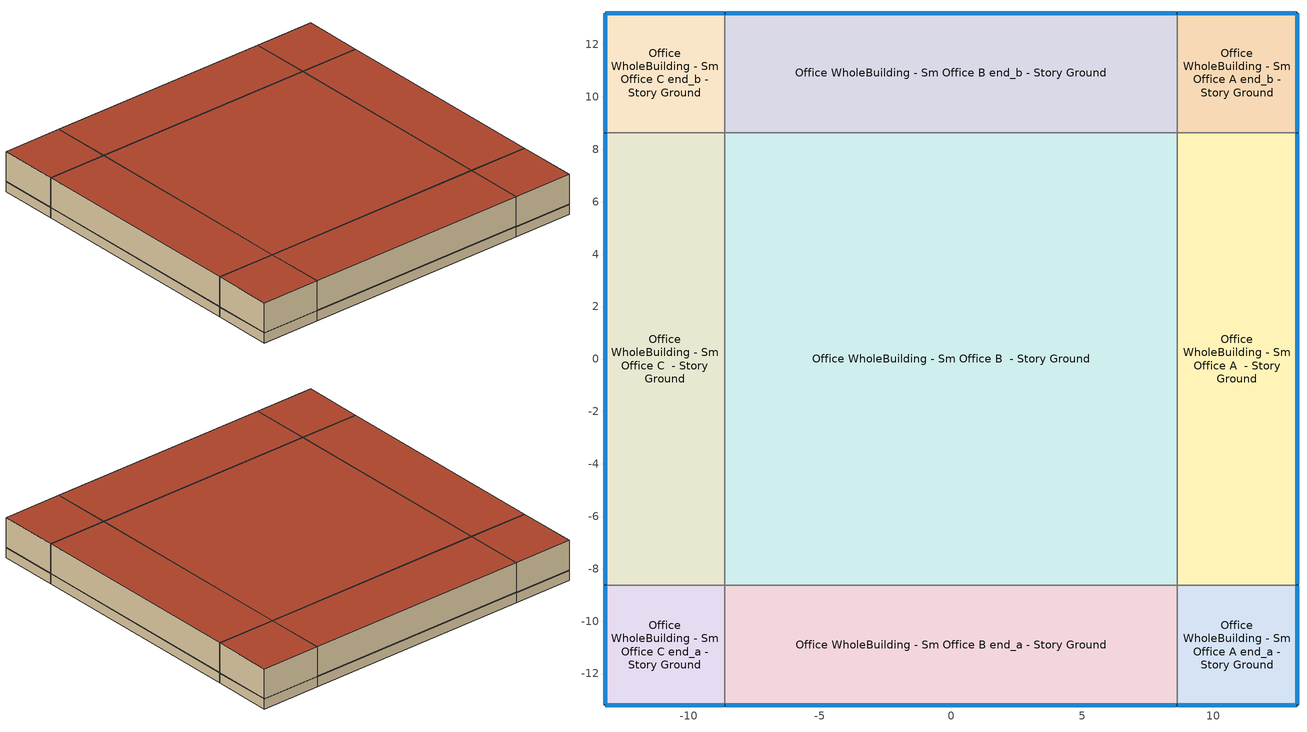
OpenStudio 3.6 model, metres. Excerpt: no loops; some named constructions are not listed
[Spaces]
Office WholeBuilding - Sm Office A end_a - Story Ground
 floor ground (Foundation F 126 Perim 914 Area 209): 13.2,-13.2 8.63,-13.2 8.63,-8.63 13.2,-8.63 z0
 wall outside: 8.63,-13.2 13.2,-13.2 13.2,-8.63 z0:3.05
 wall to Office WholeBuilding - Sm Office B end_a - Story Ground: 8.63,-8.63 8.63,-13.2 z0:3.05
 wall to Office WholeBuilding - Sm Office A  - Story Ground: 13.2,-8.63 8.63,-8.63 z0:3.05
 window (Window U-0.91 SHGC 0.68): 8.65,-13.2 13.17,-13.2 / 13.2,-13.17 13.2,-8.65 z0.76:0.79
 roof outside: 13.2,-8.63 8.63,-8.63 8.63,-13.2 13.2,-13.2 z3.05
Office WholeBuilding - Sm Office B end_a - Story Ground
 floor ground (Foundation F 126 Perim 1725 Area 7888): 8.63,-13.2 -8.63,-13.2 -8.63,-8.63 8.63,-8.63 z0
 wall outside: -8.63,-13.2 8.63,-13.2 z0:3.05
 wall to Office WholeBuilding - Sm Office C end_a - Story Ground: -8.63,-8.63 -8.63,-13.2 z0:3.05
 wall to Office WholeBuilding - Sm Office B  - Story Ground: 8.63,-8.63 -8.63,-8.63 z0:3.05
 window (Window U-0.91 SHGC 0.68): -8.6,-13.2 8.6,-13.2 z0.76:0.79
 roof outside: 8.63,-8.63 -8.63,-8.63 -8.63,-13.2 8.63,-13.2 z3.05
Office WholeBuilding - Sm Office C end_a - Story Ground
 floor ground (Foundation F 126 Perim 914 Area 209): -8.63,-13.2 -13.2,-13.2 -13.2,-8.63 -8.63,-8.63 z0
 wall outside: -13.2,-8.63 -13.2,-13.2 -8.63,-13.2 z0:3.05
 wall to Office WholeBuilding - Sm Office C  - Story Ground: -8.63,-8.63 -13.2,-8.63 z0:3.05
 window (Window U-0.91 SHGC 0.68): -13.17,-13.2 -8.65,-13.2 / -13.2,-8.65 -13.2,-13.17 z0.76:0.79
 roof outside: -8.63,-8.63 -13.2,-8.63 -13.2,-13.2 -8.63,-13.2 z3.05
Office WholeBuilding - Sm Office A  - Story Ground
 floor ground (Foundation F 126 Perim 1725 Area 7888): 13.2,-8.63 8.63,-8.63 8.63,8.63 13.2,8.63 z0
 wall outside: 13.2,-8.63 13.2,8.63 z0:3.05
 wall to Office WholeBuilding - Sm Office B  - Story Ground: 8.63,8.63 8.63,-8.63 z0:3.05
 wall to Office WholeBuilding - Sm Office A end_b - Story Ground: 13.2,8.63 8.63,8.63 z0:3.05
 window (Window U-0.91 SHGC 0.68): 13.2,-8.6 13.2,8.6 z0.76:0.79
 roof outside: 13.2,8.63 8.63,8.63 8.63,-8.63 13.2,-8.63 z3.05
Office WholeBuilding - Sm Office B  - Story Ground
 floor ground (Foundation F 126 Perim 0 Area 29765): 8.63,-8.63 -8.63,-8.63 -8.63,8.63 8.63,8.63 z0
 wall to Office WholeBuilding - Sm Office C  - Story Ground: -8.63,8.63 -8.63,-8.63 z0:3.05
 wall to Office WholeBuilding - Sm Office B end_b - Story Ground: 8.63,8.63 -8.63,8.63 z0:3.05
 roof outside: 8.63,8.63 -8.63,8.63 -8.63,-8.63 8.63,-8.63 z3.05
Office WholeBuilding - Sm Office C  - Story Ground
 floor ground (Foundation F 126 Perim 1725 Area 7888): -8.63,-8.63 -13.2,-8.63 -13.2,8.63 -8.63,8.63 z0
 wall outside: -13.2,8.63 -13.2,-8.63 z0:3.05
 wall to Office WholeBuilding - Sm Office C end_b - Story Ground: -8.63,8.63 -13.2,8.63 z0:3.05
 window (Window U-0.91 SHGC 0.68): -13.2,8.6 -13.2,-8.6 z0.76:0.79
 roof outside: -8.63,8.63 -13.2,8.63 -13.2,-8.63 -8.63,-8.63 z3.05
Office WholeBuilding - Sm Office A end_b - Story Ground
 floor ground (Foundation F 126 Perim 914 Area 209): 13.2,8.63 8.63,8.63 8.63,13.2 13.2,13.2 z0
 wall outside: 13.2,8.63 13.2,13.2 8.63,13.2 z0:3.05
 wall to Office WholeBuilding - Sm Office B end_b - Story Ground: 8.63,13.2 8.63,8.63 z0:3.05
 window (Window U-0.91 SHGC 0.68): 13.2,8.65 13.2,13.17 / 13.17,13.2 8.65,13.2 z0.76:0.79
 roof outside: 13.2,13.2 8.63,13.2 8.63,8.63 13.2,8.63 z3.05
Office WholeBuilding - Sm Office B end_b - Story Ground
 floor ground (Foundation F 126 Perim 1725 Area 7888): 8.63,8.63 -8.63,8.63 -8.63,13.2 8.63,13.2 z0
 wall outside: 8.63,13.2 -8.63,13.2 z0:3.05
 wall to Office WholeBuilding - Sm Office C end_b - Story Ground: -8.63,13.2 -8.63,8.63 z0:3.05
 window (Window U-0.91 SHGC 0.68): 8.6,13.2 -8.6,13.2 z0.76:0.79
 roof outside: 8.63,13.2 -8.63,13.2 -8.63,8.63 8.63,8.63 z3.05
Office WholeBuilding - Sm Office C end_b - Story Ground
 floor ground (Foundation F 126 Perim 914 Area 209): -8.63,8.63 -13.2,8.63 -13.2,13.2 -8.63,13.2 z0
 wall outside: -8.63,13.2 -13.2,13.2 -13.2,8.63 z0:3.05
 window (Window U-0.91 SHGC 0.68): -13.2,13.17 -13.2,8.65 / -8.65,13.2 -13.17,13.2 z0.76:0.79
 roof outside: -8.63,13.2 -13.2,13.2 -13.2,8.63 -8.63,8.63 z3.05
[SizingPeriod:DesignDay] Rain Indicator=No; Snow Indicator=No; Day of Month=21; Day Type=SummerDesignDay; Daylight Saving Time Indicator=No; Dry-Bulb Temperature Range Modifier Type=DefaultMultipliers; Solar Model Indicator=ASHRAETau
Name | Maximum Dry-Bulb Temperature {C} | Daily Dry-Bulb Temperature Range {deltaC} | Barometric Pressure {Pa} | Wind Speed {m/s} | Wind Direction {deg} | Month | Humidity Condition Type | Wetbulb or DewPoint at Maximum Dry-Bulb {C} | ASHRAE Clear Sky Optical Depth for Beam Irradiance | ASHRAE Clear Sky Optical Depth for Diffuse Irradiance | Enthalpy at Maximum Dry-Bulb {J/kg}
CA_LOS-ANGELES-DOWNTOWN- Ann Clg .4% Condns WB=>MDB | 29.2 | 9.7 | 100654 | 1.5 | 0 | 8 | Wetbulb | 22 | 0.361 | 2.436
CA_LOS-ANGELES-DOWNTOWN- Ann Clg .4% Condns DP=>MDB | 24.9 | 9.7 | 100654 | 1.5 | 0 | 8 | Dewpoint | 19.7 | 0.361 | 2.436
CA_LOS-ANGELES-DOWNTOWN- Ann Clg .4% Condns Enth=>MDB | 28.8 | 9.7 | 100654 | 1.5 | 0 | 8 | Enthalpy | 23 | 0.361 | 2.436 | 64600
Van Nuys April .4% Condns DB=>MCWB | 35.3 | 11.5 | 98428 | 3.4 | 130 | 4 | Wetbulb | 15 | 0.321 | 2.52
Van Nuys May .4% Condns DB=>MCWB | 36.2 | 11.9 | 98428 | 3.4 | 130 | 5 | Wetbulb | 17.4 | 0.334 | 2.436
Van Nuys June .4% Condns DB=>MCWB | 39 | 12.3 | 98428 | 3.4 | 130 | 6 | Wetbulb | 17.9 | 0.332 | 2.429
Van Nuys July .4% Condns DB=>MCWB | 38 | 14 | 98428 | 3.4 | 130 | 7 | Wetbulb | 21.6 | 0.347 | 2.416
Van Nuys August .4% Condns DB=>MCWB | 39.9 | 14.6 | 98428 | 3.4 | 130 | 8 | Wetbulb | 20.4 | 0.355 | 2.432
Van Nuys September .4% Condns DB=>MCWB | 41 | 13.9 | 98428 | 3.4 | 130 | 9 | Wetbulb | 21.6 | 0.359 | 2.47
Van Nuys October .4% Condns DB=>MCWB | 36.1 | 12.7 | 98428 | 3.4 | 130 | 10 | Wetbulb | 17.2 | 0.357 | 2.485
[Schedule:Day]
Clothing Schedule Summer Clothes: 24, 0, 0.5
Small Office Bldg Occ Sat Day: Yes, 10, 0, 0, 10, 9, 0.00833333, 10, 19, 0.0166667, 10, 29, 0.025, 10, 39, 0.0333333, 10, 49, 0.0416667, 10, 59, 0.05, 11, 9, 0.0583333, 11, 19, 0.0666667, 11, 29, 0.075, 11, 39, 0.0833333, 11, 49, 0.0916667, 11, 59, 0.1, 12, 0, 0.1, 12, 7, 0.3, 13, 7, 0.3, 13, 17, 0.290643, 13, 27, 0.281287, 13, 37, 0.27193, 13, 47, 0.262573, 13, 57, 0.253216, 14, 7, 0.24386, 14, 17, 0.234503, 14, 27, 0.225146, 14, 37, 0.215789, 14, 47, 0.206433, 14, 57, 0.197076, 15, 7, 0.187719, 15, 17, 0.178363, 15, 27, 0.169006, 15, 37, 0.159649, 15, 47, 0.150292, 15, 57, 0.140936, 16, 7, 0.131579, 16, 17, 0.122222, 16, 27, 0.112865, 16, 37, 0.103509, 16, 41, 0.1, 16, 51, 0.0953216, 17, 1, 0.0906433, 17, 11, 0.0859649, 17, 21, 0.0812865, 17, 31, 0.0766082, 17, 41, 0.0719298, 17, 51, 0.0672515, 18, 1, 0.0625731, 18, 11, 0.0578947, 18, 21, 0.0532164, 18, 31, 0.048538, 18, 41, 0.0438596, 18, 51, 0.0391813, 19, 1, 0.0345029, 19, 11, 0.0298246, 19, 21, 0.0251462, 19, 31, 0.0204678, 19, 41, 0.0157895, 19, 51, 0.0111111, 20, 1, 0.00643275, 20, 11, 0.00175439, 20, 15, 0, 24, 0, 0
Small Office Bldg Occ WntrDsn|Sun Day: Yes, 11, 0, 0, 24, 0, 0
Office BLDG_LIGHT_EndUseData Sat Day: Yes, 0, 5, 0.042241, 0, 15, 0.0415262, 0, 25, 0.0408115, 0, 35, 0.0400967, 0, 45, 0.0393819, 0, 55, 0.0386672, 1, 5, 0.0379524, 1, 15, 0.0372377, 1, 25, 0.0365229, 1, 35, 0.0358081, 1, 45, 0.0350934, 1, 55, 0.0343786, 2, 5, 0.0336638, 2, 15, 0.0329491, 2, 25, 0.0322343, 2, 35, 0.0315196, 2, 45, 0.0308048, 2, 55, 0.03009, 3, 5, 0.0293753, 3, 15, 0.0286605, 3, 25, 0.0279458, 3, 35, 0.027231, 3, 45, 0.0265162, 3, 55, 0.0258015, 4, 5, 0.0250867, 4, 15, 0.0243719, 4, 25, 0.0236572, 4, 30, 0.0232998, 4, 40, 0.0203423, 4, 50, 0.0173849, 5, 0, 0.0144274, 5, 10, 0.0114699, 5, 20, 0.00851248, 5, 30, 0.00555501, 5, 40, 0.00566977, 5, 50, 0.00578453, 6, 0, 0.00589928, 6, 10, 0.00601404, 6, 20, 0.0061288, 6, 30, 0.00624355, 6, 40, 0.00520296, 6, 50, 0.00416237, 7, 0, 0.00312178, 7, 10, 0.00208118, 7, 20, 0.00104059, 7, 30, 0, 7, 40, 0.000811079, 7, 50, 0.00162216, 8, 0, 0.00243324, 8, 9, 0.00324432, 8, 19, 0.00405539, 8, 29, 0.00486647, 8, 30, 0.00486647, 8, 39, 0.00426646, 8, 49, 0.00366645, 8, 59, 0.00306645, 9, 9, 0.00246644, 9, 19, 0.00186643, 9, 29, 0.00126642, 9, 30, 0.00126642, 9, 39, 0.00145658, 9, 49, 0.00164674, 9, 59, 0.00183691, 10, 9, 0.00202707, 10, 19, 0.00221724, 10, 29, 0.0024074, 10, 30, 0.0024074, 10, 39, 0.00495627, 10, 49, 0.00750515, 10, 59, 0.010054, 11, 9, 0.0126029, 11, 19, 0.0151518, 11, 29, 0.0177006, 11, 30, 0.0177006, 11, 39, 0.0160862, 11, 49, 0.0144718, 11, 59, 0.0128574, 12, 9, 0.0112429, 12, 19, 0.00962851, 12, 29, 0.00801409, 12, 30, 0.00801409, 12, 39, 0.011982, 12, 49, 0.0159499, 12, 59, 0.0199178, 13, 3, 0.0214057, 13, 13, 0.0618079, 13, 23, 0.0735555, 13, 33, 0.0853031, 13, 37, 0.0897084, 15, 37, 0.0897084, 15, 47, 0.0868524, 15, 57, 0.0839964, 16, 7, 0.0811404, 16, 11, 0.0800694, 16, 21, 0.0529018, 16, 31, 0.0515703, 16, 41, 0.0502387, 16, 45, 0.0497394, 16, 55, 0.0496992, 17, 5, 0.0496591, 17, 15, 0.049619, 17, 25, 0.0495789, 17, 35, 0.0495387, 17, 45, 0.0494986, 17, 55, 0.0482298, 18, 5, 0.0469611, 18, 15, 0.0456923, 18, 25, 0.0444235, 18, 35, 0.0431548, 18, 45, 0.041886, 18, 55, 0.042165, 19, 5, 0.042444, 19, 15, 0.042723, 19, 25, 0.043002, 19, 35, 0.043281, 19, 45, 0.04356, 19, 55, 0.0433071, 20, 5, 0.0430541, 20, 15, 0.0428012, 20, 25, 0.0425482, 20, 35, 0.0422952, 20, 45, 0.0420423, 20, 55, 0.0420144, 21, 5, 0.0419866, 21, 15, 0.0419588, 21, 25, 0.0419309, 21, 35, 0.0419031, 21, 45, 0.0418753, 21, 55, 0.0418794, 22, 5, 0.0418836, 22, 15, 0.0418877, 22, 25, 0.0418918, 22, 35, 0.041896, 22, 45, 0.0419001, 22, 55, 0.0421952, 23, 5, 0.0424903, 23, 15, 0.0427853, 23, 25, 0.0430804, 23, 35, 0.0433755, 23, 45, 0.0436705, 23, 55, 0.0429558, 24, 0, 0.042241
Office BLDG_LIGHT_EndUseData Sun Day: Yes, 0, 10, 0.0049619, 0, 20, 0.00497102, 0, 30, 0.0619125, 0, 40, 0.0622232, 0, 49, 0.0625338, 0, 59, 0.0628445, 1, 9, 0.0631552, 1, 19, 0.0634659, 1, 30, 0.0637766, 1, 40, 0.0625447, 1, 50, 0.0613129, 2, 0, 0.060081, 2, 9, 0.0588492, 2, 19, 0.0576173, 2, 29, 0.0563855, 2, 30, 0.0563855, 2, 39, 0.0050987, 2, 49, 0.00510782, 2, 59, 0.00511694, 3, 9, 0.00512606, 3, 19, 0.00513518, 3, 29, 0.0051443, 3, 30, 0.0631558, 3, 39, 0.00515342, 3, 49, 0.00516254, 3, 59, 0.00517166, 4, 9, 0.00518078, 4, 19, 0.0051899, 4, 29, 0.00519902, 4, 30, 0.0316364, 4, 39, 0.00520814, 4, 40, 0.0338183, 4, 49, 0.00521726, 4, 50, 0.0360001, 5, 0, 0.00522638, 5, 10, 0.0052355, 5, 20, 0.00524462, 5, 30, 0.00525374, 5, 40, 0.00526286, 5, 50, 0.00527198, 6, 0, 0.0052811, 6, 10, 0.00529022, 6, 20, 0.00529933, 6, 30, 0.00530845, 6, 40, 0.00531757, 6, 50, 0.00532669, 7, 0, 0.00533581, 7, 10, 0.00534493, 7, 20, 0.00535405, 7, 30, 0.00536317, 7, 40, 0.00537229, 7, 50, 0.00538141, 8, 0, 0.00539053, 8, 9, 0.0633613, 8, 10, 0.00539965, 8, 19, 0.0634289, 8, 20, 0.00540877, 8, 29, 0.0634965, 8, 30, 0.00541789, 8, 39, 0.0635001, 8, 40, 0.00542701, 8, 49, 0.0635037, 8, 50, 0.00543613, 8, 59, 0.0635073, 9, 0, 0.00544525, 9, 9, 0.0635109, 9, 10, 0.00545437, 9, 19, 0.0635145, 9, 20, 0.00546349, 9, 29, 0.0635181, 9, 30, 0.0635181, 9, 39, 0.0543794, 9, 49, 0.0452408, 9, 59, 0.0361022, 10, 9, 0.0269636, 10, 19, 0.017825, 10, 29, 0.00868641, 10, 30, 0.00868641, 10, 39, 0.00553645, 10, 49, 0.00554557, 10, 59, 0.00555469, 11, 9, 0.00556381, 11, 19, 0.00557293, 11, 29, 0.00558205, 11, 39, 0.00559117, 11, 49, 0.00560029, 11, 59, 0.00560941, 12, 9, 0.00561853, 12, 19, 0.00562765, 12, 29, 0.00563677, 12, 39, 0.00564589, 12, 49, 0.00565501, 12, 59, 0.00566413, 13, 9, 0.00567325, 13, 19, 0.00568237, 13, 29, 0.00569149, 13, 30, 0.00569149, 13, 39, 0.00578426, 13, 49, 0.00587703, 13, 59, 0.00596981, 14, 9, 0.00606258, 14, 19, 0.00615535, 14, 29, 0.00624812, 14, 30, 0.00624812, 14, 39, 0.00520677, 14, 49, 0.00416542, 14, 59, 0.00312406, 15, 9, 0.00208271, 15, 19, 0.00104135, 15, 29, 0, 15, 30, 0, 15, 39, 0.00022859, 15, 49, 0.00045718, 15, 59, 0.00068577, 16, 9, 0.00091436, 16, 19, 0.00114295, 16, 30, 0.00137154, 16, 40, 0.0022097, 16, 50, 0.00304787, 17, 0, 0.00388603, 17, 10, 0.00472419, 17, 20, 0.00556235, 17, 30, 0.00640052, 17, 40, 0.00692119, 17, 50, 0.00744187, 18, 0, 0.00796255, 18, 10, 0.00848323, 18, 20, 0.0090039, 18, 30, 0.00952458, 18, 40, 0.00825464, 18, 50, 0.00698469, 19, 0, 0.00571475, 19, 10, 0.0044448, 19, 20, 0.00317486, 19, 30, 0.00190492, 19, 40, 0.0022478, 19, 50, 0.00259069, 20, 0, 0.00293357, 20, 10, 0.00327646, 20, 20, 0.00361934, 20, 30, 0.00396223, 20, 40, 0.00527027, 20, 50, 0.00657831, 21, 0, 0.00788635, 21, 10, 0.00919439, 21, 20, 0.0105024, 21, 30, 0.0118105, 21, 40, 0.0205131, 21, 50, 0.0292157, 22, 0, 0.0379183, 22, 10, 0.0466209, 22, 20, 0.0553235, 22, 30, 0.0640261, 22, 40, 0.063667, 22, 50, 0.063308, 23, 0, 0.0629489, 23, 10, 0.0625898, 23, 20, 0.0622307, 23, 30, 0.0618717, 23, 40, 0.0618785, 23, 50, 0.0618853, 24, 0, 0.0618921
Office BLDG_EQUIP_EndUseData Sat Day: Yes, 0, 5, 0.623387, 0, 15, 0.620681, 0, 25, 0.617975, 0, 35, 0.615269, 0, 45, 0.612562, 0, 55, 0.609856, 1, 5, 0.60715, 1, 15, 0.604443, 1, 25, 0.601737, 1, 35, 0.599031, 1, 45, 0.596324, 1, 55, 0.593618, 2, 5, 0.590912, 2, 15, 0.588206, 2, 25, 0.585499, 2, 35, 0.582793, 2, 45, 0.580087, 2, 55, 0.57738, 3, 5, 0.574674, 3, 15, 0.571968, 3, 25, 0.569261, 3, 35, 0.566555, 3, 45, 0.563849, 3, 55, 0.561143, 4, 5, 0.558436, 4, 15, 0.55573, 4, 25, 0.553024, 4, 30, 0.55167, 4, 40, 0.554312, 4, 50, 0.556953, 5, 0, 0.559595, 5, 10, 0.562236, 5, 20, 0.564878, 5, 30, 0.567519, 5, 40, 0.55167, 5, 50, 0.535822, 6, 0, 0.519973, 6, 10, 0.504125, 6, 20, 0.488276, 6, 30, 0.472428, 6, 40, 0.464988, 6, 50, 0.457548, 7, 0, 0.450108, 7, 10, 0.442668, 7, 20, 0.435228, 7, 30, 0.427788, 7, 40, 0.425366, 7, 50, 0.422945, 8, 0, 0.420524, 8, 9, 0.418103, 8, 19, 0.415681, 8, 29, 0.41326, 8, 30, 0.41326, 8, 39, 0.412996, 8, 49, 0.412732, 8, 59, 0.412467, 9, 9, 0.412203, 9, 19, 0.411939, 9, 29, 0.411675, 9, 30, 0.411675, 9, 39, 0.411191, 9, 49, 0.410707, 9, 59, 0.410222, 10, 9, 0.409738, 10, 19, 0.409254, 10, 29, 0.40877, 10, 30, 0.40877, 10, 39, 0.407141, 10, 49, 0.405512, 10, 59, 0.403883, 11, 9, 0.402254, 11, 19, 0.400625, 11, 29, 0.398996, 11, 30, 0.398996, 11, 39, 0.394682, 11, 49, 0.390368, 11, 59, 0.386053, 12, 9, 0.381739, 12, 19, 0.377425, 12, 29, 0.37311, 12, 30, 0.37311, 12, 39, 0.343526, 12, 49, 0.313942, 12, 59, 0.284359, 13, 3, 0.273265, 13, 13, 0.152708, 13, 23, 0.144412, 13, 33, 0.136116, 13, 37, 0.133005, 13, 47, 0.136791, 13, 57, 0.140577, 14, 7, 0.144363, 14, 17, 0.148149, 14, 27, 0.151935, 14, 37, 0.155721, 14, 47, 0.161532, 14, 57, 0.167343, 15, 7, 0.173155, 15, 17, 0.178966, 15, 27, 0.184777, 15, 37, 0.190588, 15, 47, 0.198884, 15, 57, 0.20718, 16, 7, 0.215476, 16, 11, 0.218587, 16, 21, 0.274106, 16, 31, 0.274419, 16, 41, 0.274732, 16, 45, 0.274849, 16, 55, 0.273529, 17, 5, 0.272208, 17, 15, 0.270887, 17, 25, 0.269567, 17, 35, 0.268246, 17, 45, 0.266925, 17, 55, 0.271812, 18, 5, 0.276698, 18, 15, 0.281585, 18, 25, 0.286472, 18, 35, 0.291358, 18, 45, 0.296245, 18, 55, 0.306767, 19, 5, 0.317288, 19, 15, 0.32781, 19, 25, 0.338332, 19, 35, 0.348853, 19, 45, 0.359375, 19, 55, 0.373859, 20, 5, 0.388343, 20, 15, 0.402826, 20, 25, 0.41731, 20, 35, 0.431794, 20, 45, 0.446278, 20, 55, 0.461598, 21, 5, 0.476918, 21, 15, 0.492238, 21, 25, 0.507559, 21, 35, 0.522879, 21, 45, 0.538199, 21, 55, 0.550174, 22, 5, 0.562148, 22, 15, 0.574123, 22, 25, 0.586097, 22, 35, 0.598071, 22, 45, 0.610046, 22, 55, 0.613172, 23, 5, 0.616297, 23, 15, 0.619423, 23, 25, 0.622549, 23, 35, 0.625674, 23, 45, 0.6288, 23, 55, 0.626094, 24, 0, 0.623387
Office BLDG_EQUIP_EndUseData Sun Day: Yes, 0, 10, 0.410675, 0, 20, 0.410885, 0, 30, 0.189831, 0, 40, 0.190898, 0, 49, 0.191965, 0, 59, 0.193032, 1, 9, 0.194099, 1, 19, 0.195166, 1, 30, 0.196234, 1, 40, 0.190498, 1, 50, 0.184762, 2, 0, 0.179026, 2, 9, 0.17329, 2, 19, 0.167554, 2, 29, 0.161818, 2, 30, 0.161818, 2, 39, 0.413836, 2, 49, 0.414047, 2, 59, 0.414258, 3, 9, 0.414469, 3, 19, 0.41468, 3, 29, 0.41489, 3, 30, 0.158617, 3, 39, 0.415101, 3, 49, 0.415312, 3, 59, 0.415523, 4, 9, 0.415734, 4, 19, 0.415944, 4, 29, 0.416155, 4, 30, 0.192765, 4, 39, 0.416366, 4, 40, 0.205082, 4, 49, 0.416577, 4, 50, 0.217399, 5, 0, 0.416788, 5, 10, 0.416998, 5, 20, 0.417209, 5, 30, 0.41742, 5, 40, 0.417631, 5, 50, 0.417842, 6, 0, 0.418052, 6, 10, 0.418263, 6, 20, 0.418474, 6, 30, 0.418685, 6, 40, 0.418896, 6, 50, 0.419106, 7, 0, 0.419317, 7, 10, 0.419528, 7, 20, 0.419739, 7, 30, 0.419949, 7, 40, 0.42016, 7, 50, 0.420371, 8, 0, 0.420582, 8, 9, 0.603529, 8, 10, 0.420793, 8, 19, 0.620914, 8, 20, 0.421003, 8, 29, 0.6383, 8, 30, 0.421214, 8, 39, 0.637944, 8, 40, 0.421425, 8, 49, 0.637589, 8, 50, 0.421636, 8, 59, 0.637233, 9, 0, 0.421847, 9, 9, 0.636877, 9, 10, 0.422057, 9, 19, 0.636521, 9, 20, 0.422268, 9, 29, 0.636166, 9, 30, 0.636166, 9, 39, 0.603231, 9, 49, 0.570296, 9, 59, 0.537361, 10, 9, 0.504426, 10, 19, 0.471491, 10, 29, 0.438556, 10, 30, 0.438556, 10, 39, 0.423955, 10, 49, 0.424165, 10, 59, 0.424376, 11, 9, 0.424587, 11, 19, 0.424798, 11, 29, 0.425009, 11, 39, 0.425219, 11, 49, 0.42543, 11, 59, 0.425641, 12, 9, 0.425852, 12, 19, 0.426063, 12, 29, 0.426273, 12, 39, 0.426484, 12, 49, 0.426695, 12, 59, 0.426906, 13, 9, 0.427117, 13, 19, 0.427327, 13, 29, 0.427538, 13, 30, 0.427538, 13, 39, 0.43403, 13, 49, 0.440522, 13, 59, 0.447014, 14, 9, 0.453505, 14, 19, 0.459997, 14, 29, 0.466489, 14, 30, 0.466489, 14, 39, 0.470046, 14, 49, 0.473603, 14, 59, 0.477161, 15, 9, 0.480718, 15, 19, 0.484275, 15, 29, 0.487832, 15, 30, 0.487832, 15, 39, 0.484764, 15, 49, 0.481696, 15, 59, 0.478628, 16, 9, 0.47556, 16, 19, 0.472492, 16, 30, 0.469424, 16, 40, 0.45773, 16, 50, 0.446035, 17, 0, 0.434341, 17, 10, 0.422647, 17, 20, 0.410953, 17, 30, 0.399259, 17, 40, 0.38214, 17, 50, 0.365021, 18, 0, 0.347902, 18, 10, 0.330783, 18, 20, 0.313664, 18, 30, 0.296546, 18, 40, 0.286541, 18, 50, 0.276537, 19, 0, 0.266532, 19, 10, 0.256527, 19, 20, 0.246523, 19, 30, 0.236518, 19, 40, 0.22269, 19, 50, 0.208862, 20, 0, 0.195033, 20, 10, 0.181205, 20, 20, 0.167376, 20, 30, 0.153548, 20, 40, 0.150124, 20, 50, 0.1467, 21, 0, 0.143276, 21, 10, 0.139853, 21, 20, 0.136429, 21, 30, 0.133005, 21, 40, 0.134472, 21, 50, 0.13594, 22, 0, 0.137407, 22, 10, 0.138874, 22, 20, 0.140342, 22, 30, 0.141809, 22, 40, 0.151636, 22, 50, 0.161462, 23, 0, 0.171289, 23, 10, 0.181116, 23, 20, 0.190942, 23, 30, 0.200769, 23, 40, 0.198946, 23, 50, 0.197123, 24, 0, 0.1953
Small Office Infil Quarter On Sun Day: 24, 0, 1
Small Office Infil Quarter On WntrDsn|Sat Day: 6, 0, 1, 18, 0, 0.25, 24, 0, 1
autogen Small Office Activity 0_day_sch; autogen Small Office Activity 1_day_sch: Yes, 24, 0, 120
